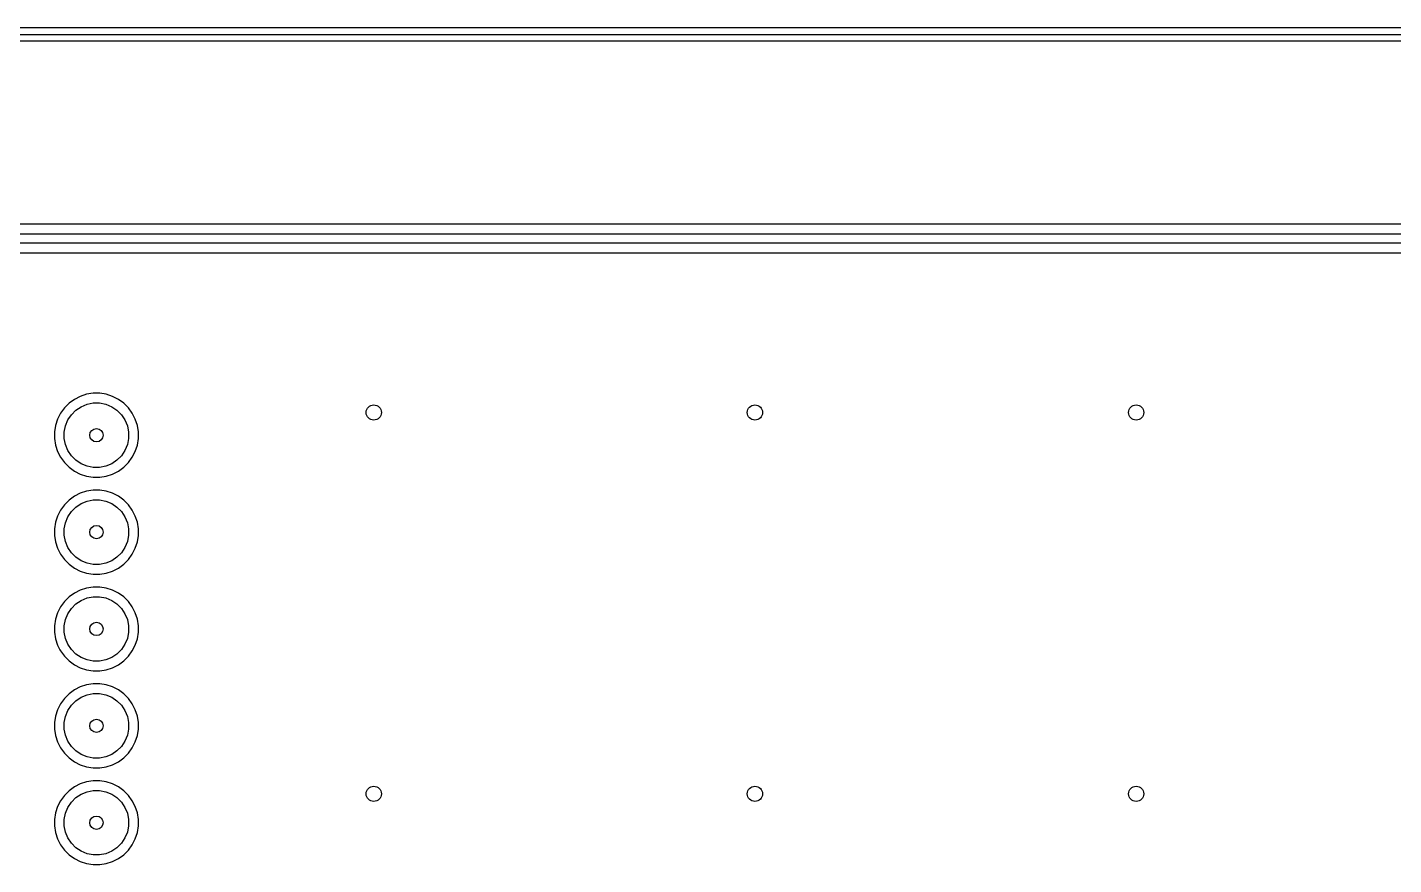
# Model space of a CAD drawing. Extents: x 0 to 130, y -140 to 0.
# Drawn here: x 58.41 to 94.26, y -21.86 to 0.1 of the extents above; entities that cross this region are included whole.
import ezdxf

# ---------------------------------------------------------------- set-up
doc = ezdxf.new("R2010")
doc.units = 0
doc.layers.add('BLACK', color=7, linetype='CONTINUOUS')

msp = doc.modelspace()

# ---------------------------------------------------------------- linework, layer by layer
at = {"layer": 'BLACK', "linetype": 'CONTINUOUS'}
for p, q in [((0, 0.1), (130, 0.1)), ((129.9, -0.1), (0.1, -0.1)), ((0.3495, -0.2505), (129.6505, -0.2505)), ((26.6312, -5.3118), (98.666563, -5.3118)), ((98.436648, -5.0613), (26.680636, -5.0613)), ((98.615056, -5.5618), (26.682977, -5.5618)), ((26.827745, -5.8123), (98.285391, -5.8123)), ((59.647814, -9.655766), (59.507673, -9.757585)), ((59.802158, -9.577125), (59.647814, -9.655766)), ((59.802161, -9.577123), (59.802158, -9.577125)), ((59.966893, -9.523598), (59.802161, -9.577123)), ((59.966897, -9.523597), (59.966893, -9.523598)), ((60.137986, -9.4965), (59.966897, -9.523597)), ((60.137989, -9.4965), (60.137986, -9.4965)), ((60.311211, -9.4965), (60.137989, -9.4965)), ((60.311214, -9.4965), (60.311211, -9.4965)), ((60.482302, -9.523597), (60.311214, -9.4965)), ((60.482306, -9.523598), (60.482302, -9.523597)), ((60.647038, -9.577123), (60.482306, -9.523598)), ((60.647041, -9.577125), (60.647038, -9.577123)), ((60.801385, -9.655766), (60.647041, -9.577125)), ((60.801387, -9.655767), (60.801385, -9.655766)), ((60.801388, -9.655768), (60.801387, -9.655767)), ((60.941528, -9.757586), (60.801388, -9.655768)), ((59.283366, -10.020214), (59.204725, -10.174558)), ((59.385185, -9.880073), (59.283366, -10.020214)), ((59.507673, -9.757585), (59.385185, -9.880073)), ((59.567541, -10.057766), (59.685366, -9.939941)), ((59.685366, -9.939941), (59.823913, -9.847367)), ((59.823913, -9.847367), (59.977858, -9.783601)), ((59.977858, -9.783601), (60.141285, -9.751093)), ((60.141285, -9.751093), (60.307915, -9.751093)), ((60.307915, -9.751093), (60.471342, -9.783601)), ((60.471342, -9.783601), (60.625287, -9.847367)), ((60.625287, -9.847367), (60.763834, -9.939941)), ((60.763834, -9.939941), (60.881659, -10.057766)), ((61.064014, -9.880072), (60.941528, -9.757586)), ((61.165832, -10.020212), (61.064014, -9.880072)), ((61.244473, -10.174555), (61.165832, -10.020212)), ((59.151197, -10.339297), (59.1241, -10.510385)), ((59.151198, -10.339293), (59.151197, -10.339297)), ((59.204723, -10.174561), (59.151198, -10.339293)), ((59.204725, -10.174558), (59.204723, -10.174561)), ((59.378693, -10.513685), (59.411201, -10.350258)), ((59.411201, -10.350258), (59.474967, -10.196313)), ((59.474967, -10.196313), (59.567541, -10.057766)), ((60.881659, -10.057766), (60.974233, -10.196313)), ((60.974233, -10.196313), (61.037999, -10.350258)), ((61.037999, -10.350258), (61.070507, -10.513685)), ((61.244473, -10.174557), (61.244473, -10.174555)), ((61.244474, -10.174558), (61.244473, -10.174557)), ((61.244476, -10.174561), (61.244474, -10.174558)), ((61.298001, -10.339293), (61.244476, -10.174561)), ((61.298002, -10.339297), (61.298001, -10.339293)), ((61.3251, -10.510385), (61.298002, -10.339297)), ((59.1241, -10.510385), (59.1241, -10.683614)), ((59.1241, -10.683614), (59.151197, -10.854702)), ((59.378693, -10.680315), (59.378693, -10.513685)), ((59.411201, -10.843742), (59.378693, -10.680315)), ((61.070507, -10.680315), (61.037999, -10.843742)), ((61.070507, -10.513685), (61.070507, -10.680315)), ((61.298002, -10.854702), (61.3251, -10.683614)), ((61.3251, -10.683614), (61.3251, -10.510385)), ((59.151197, -10.854702), (59.151198, -10.854706)), ((59.151198, -10.854706), (59.204723, -11.019438)), ((59.204723, -11.019438), (59.204725, -11.019441)), ((59.204725, -11.019441), (59.204726, -11.019444)), ((59.204726, -11.019444), (59.204727, -11.019445)), ((59.204727, -11.019445), (59.283368, -11.173788)), ((59.474967, -10.997687), (59.411201, -10.843742)), ((59.567541, -11.136234), (59.474967, -10.997687)), ((60.974233, -10.997687), (60.881659, -11.136234)), ((61.037999, -10.843742), (60.974233, -10.997687)), ((61.165832, -11.173788), (61.244473, -11.019445)), ((61.244473, -11.019445), (61.244474, -11.01944)), ((61.244474, -11.01944), (61.244476, -11.019438)), ((61.244476, -11.019438), (61.298001, -10.854706)), ((61.298001, -10.854706), (61.298002, -10.854702)), ((59.283368, -11.173788), (59.385186, -11.313928)), ((59.385186, -11.313928), (59.507672, -11.436414)), ((59.507672, -11.436414), (59.647812, -11.538232)), ((59.685366, -11.254059), (59.567541, -11.136234)), ((59.823913, -11.346633), (59.685366, -11.254059)), ((59.977858, -11.410399), (59.823913, -11.346633)), ((60.141285, -11.442907), (59.977858, -11.410399)), ((60.307915, -11.442907), (60.141285, -11.442907)), ((60.471342, -11.410399), (60.307915, -11.442907)), ((60.625287, -11.346633), (60.471342, -11.410399)), ((60.763834, -11.254059), (60.625287, -11.346633)), ((60.881659, -11.136234), (60.763834, -11.254059)), ((60.801388, -11.538232), (60.941528, -11.436414)), ((60.941528, -11.436414), (61.064014, -11.313928)), ((61.064014, -11.313928), (61.165832, -11.173788)), ((59.647812, -11.538232), (59.802155, -11.616873)), ((59.802155, -11.616873), (59.802157, -11.616873)), ((59.802157, -11.616873), (59.802158, -11.616874)), ((59.802158, -11.616874), (59.802161, -11.616876)), ((59.802161, -11.616876), (59.966893, -11.670401)), ((59.966893, -11.670401), (59.966897, -11.670402)), ((59.966897, -11.670402), (60.137986, -11.6975)), ((60.137986, -11.6975), (60.137989, -11.6975)), ((60.137989, -11.6975), (60.311214, -11.6975)), ((60.311214, -11.6975), (60.482302, -11.670402)), ((60.482302, -11.670402), (60.482306, -11.670401)), ((60.482306, -11.670401), (60.647038, -11.616876)), ((60.647038, -11.616876), (60.64704, -11.616874)), ((60.64704, -11.616874), (60.647045, -11.616873)), ((60.647045, -11.616873), (60.801388, -11.538232)), ((59.802158, -12.117125), (59.647814, -12.195766)), ((59.802161, -12.117123), (59.802158, -12.117125)), ((59.966893, -12.063598), (59.802161, -12.117123)), ((59.966897, -12.063597), (59.966893, -12.063598)), ((60.137986, -12.0365), (59.966897, -12.063597)), ((60.137989, -12.0365), (60.137986, -12.0365)), ((60.311211, -12.0365), (60.137989, -12.0365)), ((60.311214, -12.0365), (60.311211, -12.0365)), ((60.482302, -12.063597), (60.311214, -12.0365)), ((60.482306, -12.063598), (60.482302, -12.063597)), ((60.647038, -12.117123), (60.482306, -12.063598)), ((60.647041, -12.117125), (60.647038, -12.117123)), ((60.801385, -12.195766), (60.647041, -12.117125)), ((59.385185, -12.420073), (59.283366, -12.560214)), ((59.507673, -12.297585), (59.385185, -12.420073)), ((59.647814, -12.195766), (59.507673, -12.297585)), ((59.567541, -12.597766), (59.685366, -12.479941)), ((59.685366, -12.479941), (59.823913, -12.387367)), ((59.823913, -12.387367), (59.977858, -12.323601)), ((59.977858, -12.323601), (60.141285, -12.291093)), ((60.141285, -12.291093), (60.307915, -12.291093)), ((60.307915, -12.291093), (60.471342, -12.323601)), ((60.471342, -12.323601), (60.625287, -12.387367)), ((60.625287, -12.387367), (60.763834, -12.479941)), ((60.763834, -12.479941), (60.881659, -12.597766)), ((60.801387, -12.195767), (60.801385, -12.195766)), ((60.801388, -12.195768), (60.801387, -12.195767)), ((60.941528, -12.297586), (60.801388, -12.195768)), ((61.064014, -12.420072), (60.941528, -12.297586)), ((61.165832, -12.560212), (61.064014, -12.420072)), ((59.151197, -12.879297), (59.1241, -13.050385)), ((59.151198, -12.879293), (59.151197, -12.879297)), ((59.204723, -12.714561), (59.151198, -12.879293)), ((59.204725, -12.714558), (59.204723, -12.714561)), ((59.283366, -12.560214), (59.204725, -12.714558)), ((59.378693, -13.053685), (59.411201, -12.890258)), ((59.411201, -12.890258), (59.474967, -12.736313)), ((59.474967, -12.736313), (59.567541, -12.597766)), ((60.881659, -12.597766), (60.974233, -12.736313)), ((60.974233, -12.736313), (61.037999, -12.890258)), ((61.037999, -12.890258), (61.070507, -13.053685)), ((61.244473, -12.714555), (61.165832, -12.560212)), ((61.244473, -12.714557), (61.244473, -12.714555)), ((61.244474, -12.714558), (61.244473, -12.714557)), ((61.244476, -12.714561), (61.244474, -12.714558)), ((61.298001, -12.879293), (61.244476, -12.714561)), ((61.298002, -12.879297), (61.298001, -12.879293)), ((61.3251, -13.050385), (61.298002, -12.879297)), ((59.1241, -13.050385), (59.1241, -13.223614)), ((59.1241, -13.223614), (59.151197, -13.394702)), ((59.378693, -13.220315), (59.378693, -13.053685)), ((59.411201, -13.383742), (59.378693, -13.220315)), ((61.070507, -13.220315), (61.037999, -13.383742)), ((61.070507, -13.053685), (61.070507, -13.220315)), ((61.298002, -13.394702), (61.3251, -13.223614)), ((61.3251, -13.223614), (61.3251, -13.050385)), ((59.151197, -13.394702), (59.151198, -13.394706)), ((59.151198, -13.394706), (59.204723, -13.559438)), ((59.204723, -13.559438), (59.204725, -13.559441)), ((59.204725, -13.559441), (59.204726, -13.559444)), ((59.204726, -13.559444), (59.204727, -13.559445)), ((59.204727, -13.559445), (59.283368, -13.713788)), ((59.474967, -13.537687), (59.411201, -13.383742)), ((59.567541, -13.676234), (59.474967, -13.537687)), ((60.974233, -13.537687), (60.881659, -13.676234)), ((61.037999, -13.383742), (60.974233, -13.537687)), ((61.165832, -13.713788), (61.244473, -13.559445)), ((61.244473, -13.559445), (61.244474, -13.55944)), ((61.244474, -13.55944), (61.244476, -13.559438)), ((61.244476, -13.559438), (61.298001, -13.394706)), ((61.298001, -13.394706), (61.298002, -13.394702)), ((59.283368, -13.713788), (59.385186, -13.853928)), ((59.385186, -13.853928), (59.507672, -13.976414)), ((59.507672, -13.976414), (59.647812, -14.078232)), ((59.685366, -13.794059), (59.567541, -13.676234)), ((59.823913, -13.886633), (59.685366, -13.794059)), ((59.977858, -13.950399), (59.823913, -13.886633)), ((60.141285, -13.982907), (59.977858, -13.950399)), ((60.471342, -13.950399), (60.307915, -13.982907)), ((60.625287, -13.886633), (60.471342, -13.950399)), ((60.763834, -13.794059), (60.625287, -13.886633)), ((60.881659, -13.676234), (60.763834, -13.794059)), ((60.801388, -14.078232), (60.941528, -13.976414)), ((60.941528, -13.976414), (61.064014, -13.853928)), ((61.064014, -13.853928), (61.165832, -13.713788)), ((59.647812, -14.078232), (59.802155, -14.156873)), ((59.802155, -14.156873), (59.802157, -14.156873)), ((59.802157, -14.156873), (59.802158, -14.156874)), ((59.802158, -14.156874), (59.802161, -14.156876)), ((59.802161, -14.156876), (59.966893, -14.210401)), ((59.966893, -14.210401), (59.966897, -14.210402)), ((59.966897, -14.210402), (60.137986, -14.2375)), ((60.137986, -14.2375), (60.137989, -14.2375)), ((60.137989, -14.2375), (60.311214, -14.2375)), ((60.307915, -13.982907), (60.141285, -13.982907)), ((60.311214, -14.2375), (60.482302, -14.210402)), ((60.482302, -14.210402), (60.482306, -14.210401)), ((60.482306, -14.210401), (60.647038, -14.156876)), ((60.647038, -14.156876), (60.64704, -14.156874)), ((60.64704, -14.156874), (60.647045, -14.156873)), ((60.647045, -14.156873), (60.801388, -14.078232)), ((59.802158, -14.657125), (59.647814, -14.735766)), ((59.802161, -14.657123), (59.802158, -14.657125)), ((59.966893, -14.603598), (59.802161, -14.657123)), ((59.966897, -14.603597), (59.966893, -14.603598)), ((60.137986, -14.5765), (59.966897, -14.603597)), ((60.137989, -14.5765), (60.137986, -14.5765)), ((60.311211, -14.5765), (60.137989, -14.5765)), ((60.311214, -14.5765), (60.311211, -14.5765)), ((60.482302, -14.603597), (60.311214, -14.5765)), ((60.482306, -14.603598), (60.482302, -14.603597)), ((60.647038, -14.657123), (60.482306, -14.603598)), ((60.647041, -14.657125), (60.647038, -14.657123)), ((60.801385, -14.735766), (60.647041, -14.657125)), ((59.385185, -14.960073), (59.283366, -15.100214)), ((59.507673, -14.837585), (59.385185, -14.960073)), ((59.647814, -14.735766), (59.507673, -14.837585)), ((59.567541, -15.137766), (59.685366, -15.019941)), ((59.685366, -15.019941), (59.823913, -14.927367)), ((59.823913, -14.927367), (59.977858, -14.863601)), ((59.977858, -14.863601), (60.141285, -14.831093)), ((60.141285, -14.831093), (60.307915, -14.831093)), ((60.307915, -14.831093), (60.471342, -14.863601)), ((60.471342, -14.863601), (60.625287, -14.927367)), ((60.625287, -14.927367), (60.763834, -15.019941)), ((60.763834, -15.019941), (60.881659, -15.137766)), ((60.801387, -14.735767), (60.801385, -14.735766)), ((60.801388, -14.735768), (60.801387, -14.735767)), ((60.941528, -14.837586), (60.801388, -14.735768)), ((61.064014, -14.960072), (60.941528, -14.837586)), ((61.165832, -15.100212), (61.064014, -14.960072)), ((59.204723, -15.254561), (59.151198, -15.419293)), ((59.204725, -15.254558), (59.204723, -15.254561)), ((59.283366, -15.100214), (59.204725, -15.254558)), ((59.411201, -15.430258), (59.474967, -15.276313)), ((59.474967, -15.276313), (59.567541, -15.137766)), ((60.881659, -15.137766), (60.974233, -15.276313)), ((60.974233, -15.276313), (61.037999, -15.430258)), ((61.244473, -15.254555), (61.165832, -15.100212)), ((61.244473, -15.254557), (61.244473, -15.254555)), ((61.244474, -15.254558), (61.244473, -15.254557)), ((61.244476, -15.254561), (61.244474, -15.254558)), ((61.298001, -15.419293), (61.244476, -15.254561)), ((59.151197, -15.419297), (59.1241, -15.590385)), ((59.1241, -15.590385), (59.1241, -15.763614)), ((59.1241, -15.763614), (59.151197, -15.934702)), ((59.151198, -15.419293), (59.151197, -15.419297)), ((59.378693, -15.593685), (59.411201, -15.430258)), ((59.378693, -15.760315), (59.378693, -15.593685)), ((59.411201, -15.923742), (59.378693, -15.760315)), ((61.037999, -15.430258), (61.070507, -15.593685)), ((61.070507, -15.760315), (61.037999, -15.923742)), ((61.070507, -15.593685), (61.070507, -15.760315)), ((61.298002, -15.419297), (61.298001, -15.419293)), ((61.3251, -15.590385), (61.298002, -15.419297)), ((61.298002, -15.934702), (61.3251, -15.763614)), ((61.3251, -15.763614), (61.3251, -15.590385)), ((59.151197, -15.934702), (59.151198, -15.934706)), ((59.151198, -15.934706), (59.204723, -16.099438)), ((59.204723, -16.099438), (59.204725, -16.099441)), ((59.204725, -16.099441), (59.267394, -16.222438)), ((59.474967, -16.077687), (59.411201, -15.923742)), ((59.567541, -16.216234), (59.474967, -16.077687)), ((60.974233, -16.077687), (60.881659, -16.216234)), ((61.037999, -15.923742), (60.974233, -16.077687)), ((61.165832, -16.253788), (61.244473, -16.099445)), ((61.244473, -16.099445), (61.244474, -16.09944)), ((61.244474, -16.09944), (61.244476, -16.099438)), ((61.244476, -16.099438), (61.298001, -15.934706)), ((61.298001, -15.934706), (61.298002, -15.934702)), ((59.267394, -16.222438), (59.283368, -16.253788)), ((59.283368, -16.253788), (59.385186, -16.393928)), ((59.385186, -16.393928), (59.507672, -16.516414)), ((59.685366, -16.334059), (59.567541, -16.216234)), ((59.823913, -16.426633), (59.685366, -16.334059)), ((59.977858, -16.490399), (59.823913, -16.426633)), ((60.625287, -16.426633), (60.471342, -16.490399)), ((60.763834, -16.334059), (60.625287, -16.426633)), ((60.881659, -16.216234), (60.763834, -16.334059)), ((60.941528, -16.516414), (61.064014, -16.393928)), ((61.064014, -16.393928), (61.165832, -16.253788)), ((59.507672, -16.516414), (59.647812, -16.618232)), ((59.647812, -16.618232), (59.802155, -16.696873)), ((59.802155, -16.696873), (59.802157, -16.696873)), ((59.802157, -16.696873), (59.802158, -16.696874)), ((59.802158, -16.696874), (59.802161, -16.696876)), ((59.802161, -16.696876), (59.966893, -16.750401)), ((59.966893, -16.750401), (59.966897, -16.750402)), ((59.966897, -16.750402), (60.137986, -16.7775)), ((60.141285, -16.522907), (59.977858, -16.490399)), ((60.137986, -16.7775), (60.137989, -16.7775)), ((60.137989, -16.7775), (60.311214, -16.7775)), ((60.307915, -16.522907), (60.141285, -16.522907)), ((60.471342, -16.490399), (60.307915, -16.522907)), ((60.311214, -16.7775), (60.482302, -16.750402)), ((60.482302, -16.750402), (60.482306, -16.750401)), ((60.482306, -16.750401), (60.647038, -16.696876)), ((60.647038, -16.696876), (60.64704, -16.696874)), ((60.64704, -16.696874), (60.647045, -16.696873)), ((60.647045, -16.696873), (60.801388, -16.618232)), ((60.801388, -16.618232), (60.941528, -16.516414)), ((59.802158, -17.197125), (59.647814, -17.275766)), ((59.802161, -17.197123), (59.802158, -17.197125)), ((59.966893, -17.143598), (59.802161, -17.197123)), ((59.966897, -17.143597), (59.966893, -17.143598)), ((60.137986, -17.1165), (59.966897, -17.143597)), ((60.137989, -17.1165), (60.137986, -17.1165)), ((60.311211, -17.1165), (60.137989, -17.1165)), ((60.311214, -17.1165), (60.311211, -17.1165)), ((60.482302, -17.143597), (60.311214, -17.1165)), ((60.482306, -17.143598), (60.482302, -17.143597)), ((60.647038, -17.197123), (60.482306, -17.143598)), ((60.647041, -17.197125), (60.647038, -17.197123)), ((60.801385, -17.275766), (60.647041, -17.197125)), ((59.385185, -17.500073), (59.283366, -17.640214)), ((59.507673, -17.377585), (59.385185, -17.500073)), ((59.647814, -17.275766), (59.507673, -17.377585)), ((59.567541, -17.677766), (59.685366, -17.559941)), ((59.685366, -17.559941), (59.823913, -17.467367)), ((59.823913, -17.467367), (59.977858, -17.403601)), ((59.977858, -17.403601), (60.141285, -17.371093)), ((60.141285, -17.371093), (60.307915, -17.371093)), ((60.307915, -17.371093), (60.471342, -17.403601)), ((60.471342, -17.403601), (60.625287, -17.467367)), ((60.625287, -17.467367), (60.763834, -17.559941)), ((60.763834, -17.559941), (60.881659, -17.677766)), ((60.801387, -17.275767), (60.801385, -17.275766)), ((60.801388, -17.275768), (60.801387, -17.275767)), ((60.941528, -17.377586), (60.801388, -17.275768)), ((61.064014, -17.500072), (60.941528, -17.377586)), ((61.165832, -17.640212), (61.064014, -17.500072)), ((59.204723, -17.794561), (59.151198, -17.959293)), ((59.204725, -17.794558), (59.204723, -17.794561)), ((59.283366, -17.640214), (59.204725, -17.794558)), ((59.411201, -17.970258), (59.474967, -17.816313)), ((59.474967, -17.816313), (59.567541, -17.677766)), ((60.881659, -17.677766), (60.974233, -17.816313)), ((60.974233, -17.816313), (61.037999, -17.970258)), ((61.244473, -17.794555), (61.165832, -17.640212)), ((61.244473, -17.794557), (61.244473, -17.794555)), ((61.244474, -17.794558), (61.244473, -17.794557)), ((61.244476, -17.794561), (61.244474, -17.794558)), ((61.298001, -17.959293), (61.244476, -17.794561)), ((59.151197, -17.959297), (59.1241, -18.130385)), ((59.1241, -18.130385), (59.1241, -18.303614)), ((59.151198, -17.959293), (59.151197, -17.959297)), ((59.378693, -18.133685), (59.411201, -17.970258)), ((59.378693, -18.300315), (59.378693, -18.133685)), ((61.037999, -17.970258), (61.070507, -18.133685)), ((61.070507, -18.133685), (61.070507, -18.300315)), ((61.298002, -17.959297), (61.298001, -17.959293)), ((61.3251, -18.130385), (61.298002, -17.959297)), ((61.3251, -18.303614), (61.3251, -18.130385)), ((59.1241, -18.303614), (59.151197, -18.474702)), ((59.151197, -18.474702), (59.151198, -18.474706)), ((59.151198, -18.474706), (59.204723, -18.639438)), ((59.411201, -18.463742), (59.378693, -18.300315)), ((59.474967, -18.617687), (59.411201, -18.463742)), ((59.567541, -18.756234), (59.474967, -18.617687)), ((60.974233, -18.617687), (60.881659, -18.756234)), ((61.037999, -18.463742), (60.974233, -18.617687)), ((61.070507, -18.300315), (61.037999, -18.463742)), ((61.244476, -18.639438), (61.298001, -18.474706)), ((61.298001, -18.474706), (61.298002, -18.474702)), ((61.298002, -18.474702), (61.3251, -18.303614)), ((59.204723, -18.639438), (59.204725, -18.639441)), ((59.204725, -18.639441), (59.204726, -18.639444)), ((59.204726, -18.639444), (59.204727, -18.639445)), ((59.204727, -18.639445), (59.283368, -18.793788)), ((59.283368, -18.793788), (59.385186, -18.933928)), ((59.385186, -18.933928), (59.507672, -19.056414)), ((59.685366, -18.874059), (59.567541, -18.756234)), ((59.823913, -18.966633), (59.685366, -18.874059)), ((59.977858, -19.030399), (59.823913, -18.966633)), ((60.625287, -18.966633), (60.471342, -19.030399)), ((60.763834, -18.874059), (60.625287, -18.966633)), ((60.881659, -18.756234), (60.763834, -18.874059)), ((60.941528, -19.056414), (61.064014, -18.933928)), ((61.064014, -18.933928), (61.165832, -18.793788)), ((61.165832, -18.793788), (61.244473, -18.639445)), ((61.244473, -18.639445), (61.244474, -18.63944)), ((61.244474, -18.63944), (61.244476, -18.639438)), ((59.507672, -19.056414), (59.647812, -19.158232)), ((59.647812, -19.158232), (59.802155, -19.236873)), ((59.802155, -19.236873), (59.802157, -19.236873)), ((59.802157, -19.236873), (59.802158, -19.236874)), ((59.802158, -19.236874), (59.802161, -19.236876)), ((59.802161, -19.236876), (59.966893, -19.290401)), ((59.966893, -19.290401), (59.966897, -19.290402)), ((59.966897, -19.290402), (60.137986, -19.3175)), ((60.141285, -19.062907), (59.977858, -19.030399)), ((60.137986, -19.3175), (60.137989, -19.3175)), ((60.137989, -19.3175), (60.311214, -19.3175)), ((60.307915, -19.062907), (60.141285, -19.062907)), ((60.471342, -19.030399), (60.307915, -19.062907)), ((60.311214, -19.3175), (60.482302, -19.290402)), ((60.482302, -19.290402), (60.482306, -19.290401)), ((60.482306, -19.290401), (60.647038, -19.236876)), ((60.647038, -19.236876), (60.64704, -19.236874)), ((60.64704, -19.236874), (60.647045, -19.236873)), ((60.647045, -19.236873), (60.801388, -19.158232)), ((60.801388, -19.158232), (60.941528, -19.056414)), ((59.966893, -19.683598), (59.802161, -19.737123)), ((59.966897, -19.683597), (59.966893, -19.683598)), ((60.137986, -19.6565), (59.966897, -19.683597)), ((60.137989, -19.6565), (60.137986, -19.6565)), ((60.311211, -19.6565), (60.137989, -19.6565)), ((60.311214, -19.6565), (60.311211, -19.6565)), ((60.482302, -19.683597), (60.311214, -19.6565)), ((60.482306, -19.683598), (60.482302, -19.683597)), ((60.647038, -19.737123), (60.482306, -19.683598)), ((59.385185, -20.040073), (59.283366, -20.180214)), ((59.507673, -19.917585), (59.385185, -20.040073)), ((59.647814, -19.815766), (59.507673, -19.917585)), ((59.802158, -19.737125), (59.647814, -19.815766)), ((59.685366, -20.099941), (59.823913, -20.007367)), ((59.802161, -19.737123), (59.802158, -19.737125)), ((59.823913, -20.007367), (59.977858, -19.943601)), ((59.977858, -19.943601), (60.141285, -19.911093)), ((60.141285, -19.911093), (60.307915, -19.911093)), ((60.307915, -19.911093), (60.471342, -19.943601)), ((60.471342, -19.943601), (60.625287, -20.007367)), ((60.625287, -20.007367), (60.763834, -20.099941)), ((60.647041, -19.737125), (60.647038, -19.737123)), ((60.801385, -19.815766), (60.647041, -19.737125)), ((60.801387, -19.815767), (60.801385, -19.815766)), ((60.801388, -19.815768), (60.801387, -19.815767)), ((60.941528, -19.917586), (60.801388, -19.815768)), ((61.064014, -20.040072), (60.941528, -19.917586)), ((61.165832, -20.180212), (61.064014, -20.040072)), ((59.204723, -20.334561), (59.151198, -20.499293)), ((59.204725, -20.334558), (59.204723, -20.334561)), ((59.283366, -20.180214), (59.204725, -20.334558)), ((59.411201, -20.510258), (59.474967, -20.356313)), ((59.474967, -20.356313), (59.567541, -20.217766)), ((59.567541, -20.217766), (59.685366, -20.099941)), ((60.763834, -20.099941), (60.881659, -20.217766)), ((60.881659, -20.217766), (60.974233, -20.356313)), ((60.974233, -20.356313), (61.037999, -20.510258)), ((61.244473, -20.334555), (61.165832, -20.180212)), ((61.244473, -20.334557), (61.244473, -20.334555)), ((61.244474, -20.334558), (61.244473, -20.334557)), ((61.244476, -20.334561), (61.244474, -20.334558)), ((61.298001, -20.499293), (61.244476, -20.334561)), ((59.151197, -20.499297), (59.1241, -20.670385)), ((59.1241, -20.670385), (59.1241, -20.843614)), ((59.151198, -20.499293), (59.151197, -20.499297)), ((59.378693, -20.673685), (59.411201, -20.510258)), ((59.378693, -20.840315), (59.378693, -20.673685)), ((61.037999, -20.510258), (61.070507, -20.673685)), ((61.070507, -20.673685), (61.070507, -20.840315)), ((61.298002, -20.499297), (61.298001, -20.499293)), ((61.3251, -20.670385), (61.298002, -20.499297)), ((61.3251, -20.843614), (61.3251, -20.670385)), ((59.1241, -20.843614), (59.151197, -21.014702)), ((59.151197, -21.014702), (59.151198, -21.014706)), ((59.151198, -21.014706), (59.204723, -21.179438)), ((59.411201, -21.003742), (59.378693, -20.840315)), ((59.474967, -21.157687), (59.411201, -21.003742)), ((61.037999, -21.003742), (60.974233, -21.157687)), ((61.070507, -20.840315), (61.037999, -21.003742)), ((61.244476, -21.179438), (61.298001, -21.014706)), ((61.298001, -21.014706), (61.298002, -21.014702)), ((61.298002, -21.014702), (61.3251, -20.843614)), ((59.204723, -21.179438), (59.204725, -21.179441)), ((59.204725, -21.179441), (59.204726, -21.179444)), ((59.204726, -21.179444), (59.204727, -21.179445)), ((59.204727, -21.179445), (59.283368, -21.333788)), ((59.283368, -21.333788), (59.385186, -21.473928)), ((59.385186, -21.473928), (59.507672, -21.596414)), ((59.567541, -21.296234), (59.474967, -21.157687)), ((59.685366, -21.414059), (59.567541, -21.296234)), ((59.823913, -21.506633), (59.685366, -21.414059)), ((60.763834, -21.414059), (60.625287, -21.506633)), ((60.881659, -21.296234), (60.763834, -21.414059)), ((60.974233, -21.157687), (60.881659, -21.296234)), ((60.941528, -21.596414), (61.064014, -21.473928)), ((61.064014, -21.473928), (61.165832, -21.333788)), ((61.165832, -21.333788), (61.244473, -21.179445)), ((61.244473, -21.179445), (61.244474, -21.17944)), ((61.244474, -21.17944), (61.244476, -21.179438)), ((59.507672, -21.596414), (59.647812, -21.698232)), ((59.647812, -21.698232), (59.802155, -21.776873)), ((59.802155, -21.776873), (59.802157, -21.776873)), ((59.802157, -21.776873), (59.802158, -21.776874)), ((59.802158, -21.776874), (59.802161, -21.776876)), ((59.802161, -21.776876), (59.966893, -21.830401)), ((59.977858, -21.570399), (59.823913, -21.506633)), ((59.966893, -21.830401), (59.966897, -21.830402)), ((59.966897, -21.830402), (60.137986, -21.8575)), ((60.141285, -21.602907), (59.977858, -21.570399)), ((60.137986, -21.8575), (60.137989, -21.8575)), ((60.137989, -21.8575), (60.311214, -21.8575)), ((60.307915, -21.602907), (60.141285, -21.602907)), ((60.471342, -21.570399), (60.307915, -21.602907)), ((60.311214, -21.8575), (60.482302, -21.830402)), ((60.625287, -21.506633), (60.471342, -21.570399)), ((60.482302, -21.830402), (60.482306, -21.830401)), ((60.482306, -21.830401), (60.647038, -21.776876)), ((60.647038, -21.776876), (60.64704, -21.776874)), ((60.64704, -21.776874), (60.647045, -21.776873)), ((60.647045, -21.776873), (60.801388, -21.698232)), ((60.801388, -21.698232), (60.941528, -21.596414))]:
    msp.add_line(p, q, dxfattribs=at)
at = {"layer": 'BLACK'}
for centre, radius in [((67.5, -10), 0.2), ((77.5, -10), 0.2), ((87.5, -10), 0.2), ((60.2246, -10.597), 0.175), ((60.2246, -10.597), 0.175), ((60.2246, -13.137), 0.175), ((60.2246, -13.137), 0.175), ((60.2246, -15.677), 0.175), ((60.2246, -15.677), 0.175), ((60.2246, -18.217), 0.175), ((60.2246, -18.217), 0.175), ((67.5, -20), 0.2), ((77.5, -20), 0.2), ((87.5, -20), 0.2), ((60.2246, -20.757), 0.175), ((60.2246, -20.757), 0.175)]:
    msp.add_circle(centre, radius, dxfattribs=at)
at = {"layer": 'WHITE'}
for centre in [(60.2246, -10.597), (60.2246, -13.137), (60.2246, -15.677), (60.2246, -18.217), (60.2246, -20.757)]:
    msp.add_circle(centre, 0.175, dxfattribs=at)

doc.saveas('drawing.dxf')
